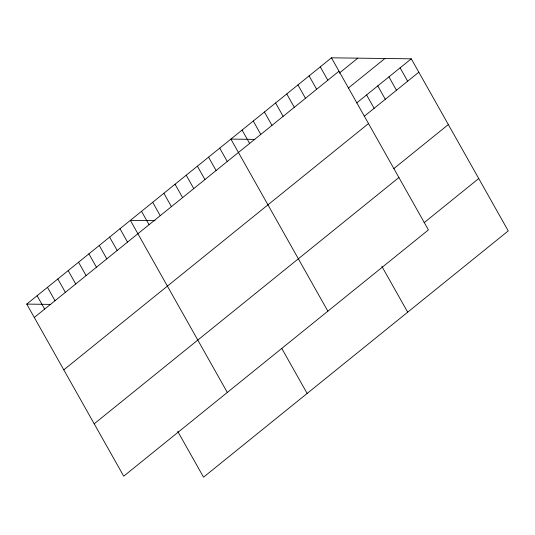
<?xml version="1.0" encoding="UTF-8"?>
<svg xmlns="http://www.w3.org/2000/svg" width="535" height="535" viewBox="0 0 535 535"><rect width="100%" height="100%" fill="white"/><g stroke="black" fill="none" stroke-linecap="round" stroke-linejoin="round"><path stroke-width="0.8" d="M331.459 57.82L428.421 229.903L123.712 476.177L26.75 304.094L331.459 57.82L411.288 58.823L508.25 230.906L203.541 477.18L177.72 431.35M34.287 317.476L338.996 71.202M339.183 73.201L357.801 58.154M348.318 88.088L384.946 58.489M356.664 102.967L411.288 58.823M364.201 116.342L418.825 72.198M63.799 369.845L368.508 123.572M393.713 168.719L448.337 124.568M94.2 423.807L398.909 177.533M424.121 222.68L478.738 178.529M254.854 139.394L230.906 139.093L327.868 311.176M155.096 220.674L130.353 220.366L227.315 392.449M26.75 304.094L50.698 304.395M400.113 67.851L407.65 81.226M388.938 76.879L396.482 90.261M377.77 85.908L385.307 99.289M366.595 94.942L374.132 108.317M320.284 66.855L327.821 80.23M309.11 75.883L316.653 89.258M297.941 84.911L305.478 98.293M286.767 93.939L294.303 107.321M381.876 266.35L407.697 312.173M275.592 102.974L283.135 116.349M264.424 112.002L271.961 125.377M253.249 121.03L260.786 134.412M242.074 130.065L249.618 143.44M219.731 148.121L227.268 161.503M208.556 157.15L216.1 170.531M197.388 166.184L204.925 179.559M186.213 175.212L193.75 188.594M281.731 348.345L307.143 393.446M175.039 184.241L182.582 197.622M163.87 193.275L171.407 206.65M152.696 202.304L160.232 215.679M141.521 211.332L149.064 224.713M119.994 228.739L127.531 242.114M109.628 237.112L117.172 250.487M99.269 245.485L106.806 258.86M88.91 253.857L96.447 267.233M78.551 262.23L86.088 275.612M68.192 270.603L75.729 283.985M57.834 278.976L65.37 292.357M47.468 287.349L55.011 300.73M37.109 295.721L44.646 309.103"/></g></svg>
